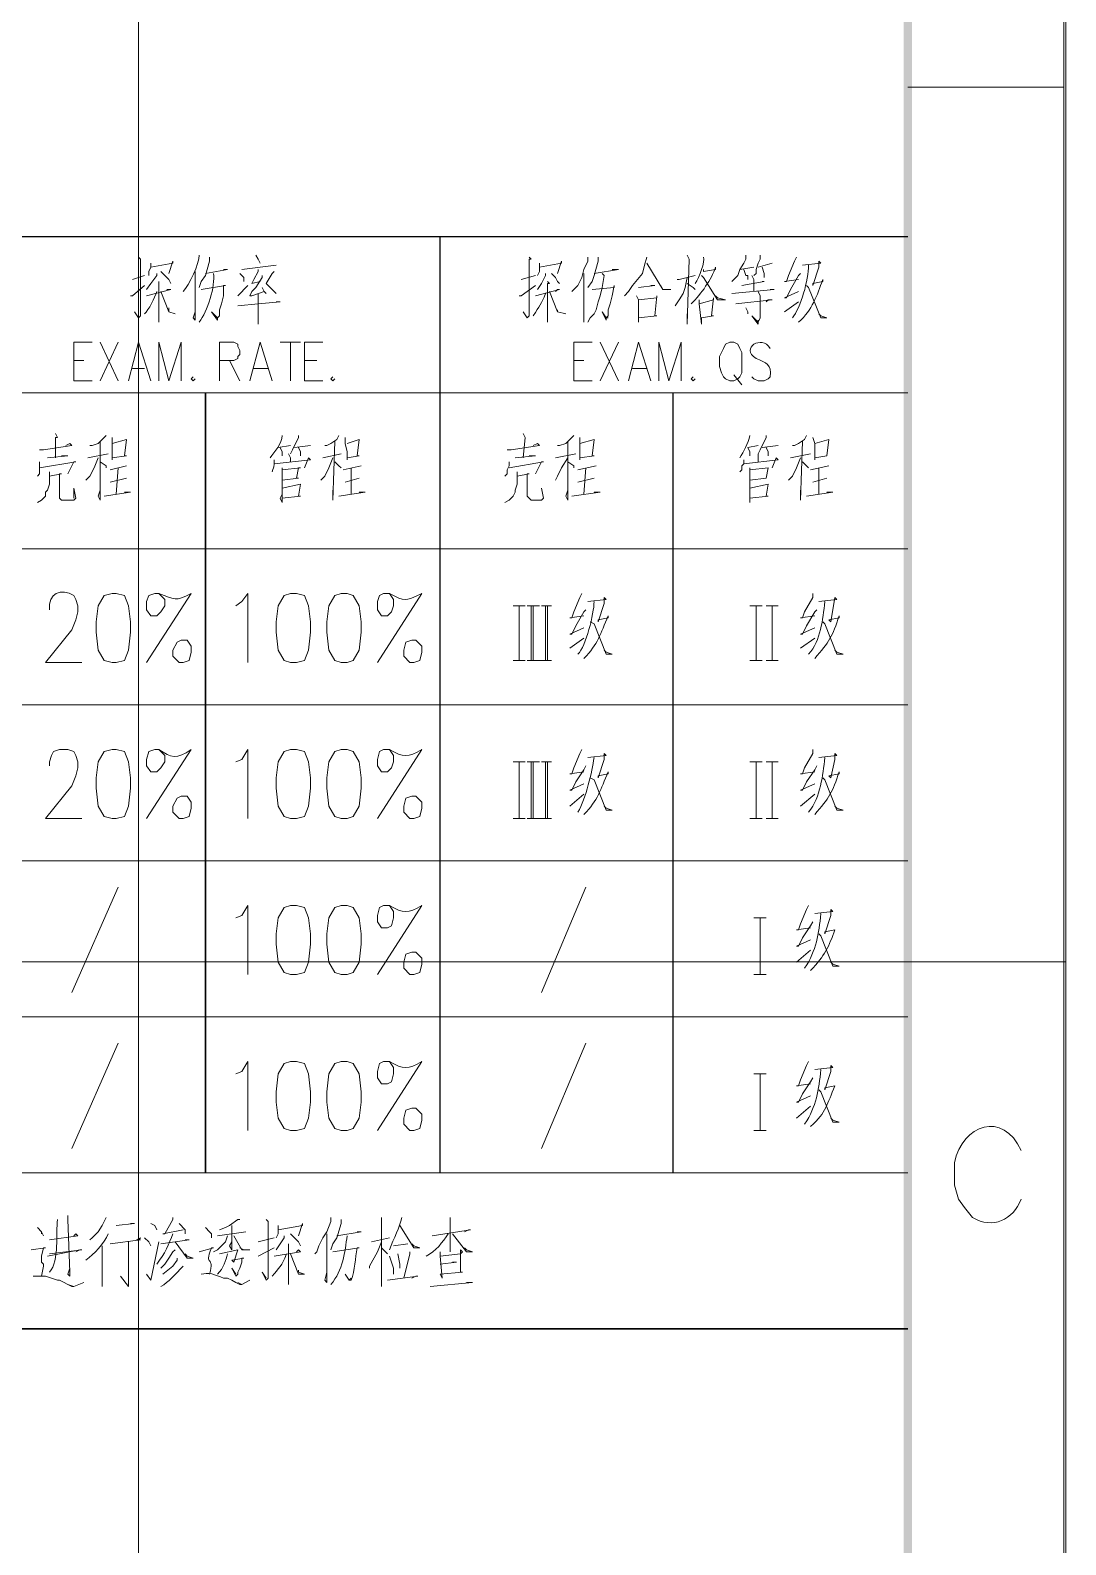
# Model space of a CAD drawing. Header units: millimetres. Extents: x 0 to 825, y 0 to 1167.
# Drawn here: x 732.5 to 824.5, y 648.4 to 783 of the extents above; entities that cross this region are included whole.
import ezdxf

# ---------------------------------------------------------------- set-up
doc = ezdxf.new("R2010")
doc.units = ezdxf.units.MM
doc.layers.add('1', color=7, linetype='Continuous')

msp = doc.modelspace()

# ---------------------------------------------------------------- hatches: boundary and pattern name
h = msp.add_hatch(color=0)
h.dxf.hatch_style = 2
h.paths.add_polyline_path([(810.861732, 13.821732), (810.141732, 1152.501732), (810.861732, 1153.221732)])
h = msp.add_hatch(color=0)
h.dxf.hatch_style = 2
h.paths.add_polyline_path([(810.141732, 14.541732), (810.861732, 13.821732), (810.141732, 1152.501732)])

# ---------------------------------------------------------------- linework, layer by layer
at = {"layer": '1', "color": 0, "lineweight": 9}
for points in [[(0.321732, 0.321732), (824.361732, 0.321732), (824.361732, 1166.721732), (0.321732, 1166.721732), (0.321732, 0.321732)], [(824.361732, 777.921732), (810.501732, 777.921732)], [(752.541732, 762.981732), (752.721732, 762.621732), (752.901732, 762.261732)], [(790.881732, 762.981732), (791.061732, 762.621732), (790.881732, 756.861732), (790.881732, 757.221732), (790.881732, 757.761732)], [(796.101732, 762.981732), (796.101732, 762.621732), (795.921732, 762.261732), (795.561732, 761.721732), (795.381732, 761.181732), (795.021732, 760.821732), (794.841732, 760.641732)], [(797.361732, 762.981732), (797.361732, 762.621732), (797.181732, 762.261732), (797.001732, 761.721732), (797.001732, 761.361732), (796.821732, 761.181732)], [(742.101732, 762.801732), (742.281732, 762.621732), (742.281732, 762.621732), (742.281732, 757.581732), (742.101732, 757.401732), (741.741732, 757.941732), (742.101732, 757.401732)], [(743.181732, 762.261732), (743.181732, 761.901732), (743.001732, 761.541732), (743.001732, 761.181732)], [(743.181732, 761.901732), (745.161732, 762.261732), (745.161732, 762.441732), (744.801732, 761.361732)], [(748.401732, 762.801732), (748.401732, 762.441732), (748.041732, 761.181732), (747.681732, 760.641732), (747.501732, 760.101732)], [(748.041732, 761.361732), (750.021732, 761.721732), (750.021732, 761.721732), (749.661732, 761.721732)], [(751.281732, 761.721732), (754.341732, 762.081732)], [(752.721732, 761.721732), (752.721732, 761.541732), (752.361732, 760.821732), (752.181732, 760.461732), (752.901732, 760.641732)], [(776.841732, 762.801732), (777.021732, 762.621732), (776.841732, 762.621732), (776.841732, 757.581732), (776.661732, 757.401732), (776.301732, 757.941732), (776.661732, 757.401732)], [(777.741732, 762.261732), (777.741732, 761.721732), (777.741732, 761.541732), (777.561732, 761.181732)], [(777.741732, 761.901732), (779.721732, 762.261732), (779.721732, 762.441732), (779.361732, 761.361732)], [(782.061732, 762.801732), (782.061732, 762.441732), (781.701732, 761.721732), (781.521732, 761.001732), (781.161732, 760.281732), (780.801732, 759.921732), (780.621732, 759.741732)], [(782.961732, 762.801732), (782.961732, 762.441732), (782.601732, 761.181732), (782.421732, 760.641732), (782.061732, 760.101732)], [(782.601732, 761.361732), (784.761732, 761.721732), (784.581732, 761.721732), (784.221732, 761.721732)], [(787.281732, 762.801732), (787.101732, 762.081732), (786.921732, 761.361732), (786.021732, 760.281732), (785.661732, 759.741732), (785.301732, 759.381732)], [(787.281732, 762.261732), (788.721732, 759.921732), (789.441732, 759.921732), (788.721732, 759.921732), (788.541732, 760.281732)], [(795.561732, 761.721732), (796.821732, 761.901732)], [(795.921732, 761.721732), (796.101732, 761.181732), (796.281732, 761.181732), (796.281732, 760.821732)], [(797.181732, 761.901732), (798.441732, 762.261732)], [(797.541732, 761.901732), (797.721732, 761.361732), (797.721732, 761.181732), (797.721732, 761.001732)], [(800.601732, 762.801732), (800.421732, 762.441732), (799.881732, 761.181732), (799.701732, 760.641732), (799.521732, 760.641732), (800.781732, 760.821732)], [(741.381732, 759.381732), (741.561732, 759.381732), (742.641732, 760.281732)], [(741.561732, 760.821732), (742.641732, 761.181732)], [(743.721732, 761.361732), (743.721732, 761.181732), (743.181732, 760.461732), (742.821732, 759.921732)], [(743.901732, 760.641732), (743.901732, 760.461732), (743.901732, 760.461732), (743.901732, 757.041732), (743.901732, 757.581732)], [(744.081732, 761.541732), (744.621732, 761.001732), (744.801732, 760.821732), (744.981732, 760.461732)], [(747.141732, 761.541732), (747.141732, 757.221732), (746.961732, 757.401732), (747.141732, 757.941732)], [(747.681732, 759.921732), (749.841732, 760.281732), (749.661732, 760.281732), (749.661732, 759.381732), (749.481732, 758.661732), (749.301732, 758.121732), (749.301732, 757.581732), (749.121732, 757.401732), (749.121732, 757.221732), (748.581732, 757.941732), (749.121732, 757.401732), (749.121732, 757.401732)], [(750.921732, 759.381732), (751.821732, 760.281732)], [(751.101732, 761.361732), (751.461732, 761.001732), (751.461732, 760.641732)], [(753.081732, 761.181732), (753.081732, 761.001732), (752.541732, 760.101732), (752.181732, 759.741732), (752.001732, 759.381732), (752.001732, 759.381732), (752.181732, 759.381732), (753.261732, 759.741732), (753.441732, 759.561732), (753.261732, 759.741732), (753.081732, 760.101732)], [(754.161732, 761.541732), (753.981732, 761.361732), (753.441732, 760.461732), (753.981732, 759.921732), (754.341732, 759.561732)], [(775.941732, 759.381732), (776.121732, 759.381732), (777.381732, 760.281732)], [(776.121732, 760.821732), (777.381732, 761.181732)], [(778.281732, 761.361732), (778.281732, 761.181732), (777.921732, 760.461732), (777.561732, 759.921732)], [(778.461732, 760.641732), (778.641732, 760.461732), (778.461732, 760.461732), (778.461732, 757.041732), (778.461732, 757.401732), (778.461732, 757.581732)], [(778.821732, 761.361732), (779.181732, 761.001732), (779.361732, 760.641732), (779.541732, 760.461732)], [(781.701732, 761.361732), (781.701732, 757.041732), (781.701732, 757.401732), (781.701732, 757.941732)], [(783.321732, 761.361732), (783.501732, 761.181732), (783.321732, 760.101732), (783.141732, 759.381732), (782.961732, 758.841732), (782.781732, 758.121732), (782.601732, 757.761732), (782.241732, 757.401732), (782.061732, 757.041732)], [(782.421732, 759.921732), (784.401732, 760.101732), (784.401732, 760.281732), (784.221732, 759.381732), (784.041732, 758.661732), (783.861732, 758.121732), (783.861732, 757.581732), (783.681732, 757.401732), (783.681732, 757.221732), (783.321732, 757.941732), (783.681732, 757.401732), (783.861732, 757.401732)], [(786.561732, 760.101732), (788.001732, 760.281732), (788.001732, 760.281732), (787.641732, 760.281732)], [(790.881732, 761.001732), (790.701732, 760.101732), (790.521732, 759.561732), (790.161732, 759.021732), (789.801732, 758.481732)], [(789.981732, 760.821732), (790.161732, 760.821732), (791.601732, 761.181732)], [(790.881732, 760.461732), (791.421732, 760.101732), (791.601732, 759.921732)], [(792.141732, 761.181732), (792.321732, 761.001732), (793.581732, 759.021732), (794.301732, 759.021732), (793.581732, 759.201732), (793.401732, 759.381732)], [(795.741732, 760.281732), (797.721732, 760.641732), (797.541732, 760.641732), (797.541732, 760.641732)], [(796.641732, 761.181732), (796.821732, 760.821732), (796.821732, 759.741732)], [(800.961732, 761.361732), (800.781732, 761.181732), (800.061732, 759.921732), (799.701732, 759.201732), (799.521732, 759.201732), (800.781732, 759.741732)], [(801.501732, 760.281732), (801.681732, 760.101732), (802.761732, 757.401732), (803.301732, 757.401732), (802.761732, 757.581732), (802.581732, 757.761732)], [(742.821732, 759.381732), (744.981732, 759.921732), (744.801732, 759.921732), (744.621732, 759.921732)], [(744.081732, 759.741732), (744.801732, 757.941732), (745.341732, 757.761732), (744.801732, 757.941732), (744.801732, 758.301732)], [(752.721732, 759.561732), (752.721732, 756.861732), (752.721732, 756.861732), (752.721732, 757.221732)], [(777.381732, 759.381732), (779.541732, 759.921732), (779.361732, 759.921732), (779.181732, 759.741732)], [(778.641732, 759.741732), (779.361732, 757.941732), (780.081732, 757.761732), (779.361732, 757.941732), (779.361732, 758.121732)], [(786.381732, 759.381732), (786.561732, 759.021732), (786.561732, 758.121732), (786.561732, 757.041732), (786.561732, 757.401732), (788.181732, 757.581732), (788.001732, 757.581732), (788.181732, 759.381732), (788.181732, 759.201732), (786.561732, 759.021732)], [(791.961732, 759.021732), (791.961732, 758.661732), (792.141732, 756.861732), (792.141732, 757.401732), (793.221732, 757.581732), (793.041732, 757.581732), (793.221732, 759.201732), (793.221732, 759.021732), (791.961732, 758.661732)], [(794.841732, 759.561732), (798.621732, 759.921732), (798.441732, 759.921732), (798.261732, 759.921732)], [(795.201732, 758.661732), (798.441732, 759.021732), (798.081732, 759.021732), (797.901732, 758.841732)], [(797.181732, 759.741732), (797.361732, 759.381732), (797.361732, 757.401732), (797.181732, 757.041732), (797.181732, 756.861732), (796.641732, 757.581732), (797.181732, 757.041732), (797.181732, 757.221732)], [(750.921732, 758.481732), (752.721732, 758.661732), (754.701732, 758.841732), (754.701732, 758.841732), (754.341732, 758.841732)], [(796.101732, 758.301732), (796.281732, 757.941732), (796.281732, 757.761732)], [(799.521732, 757.941732), (800.781732, 758.841732)], [(736.341732, 751.821732), (736.341732, 755.241732), (737.961732, 755.241732)], [(738.681732, 751.821732), (740.301732, 755.241732)], [(738.681732, 755.241732), (740.301732, 751.821732)], [(741.201732, 751.821732), (742.101732, 755.241732), (743.181732, 751.821732)], [(743.901732, 751.821732), (743.901732, 755.241732), (744.801732, 751.821732), (745.881732, 755.241732), (745.881732, 751.821732)], [(749.301732, 751.821732), (749.301732, 755.241732), (750.561732, 755.241732), (750.921732, 755.061732), (750.921732, 754.881732), (751.101732, 754.521732), (751.101732, 754.161732), (750.921732, 753.981732), (750.921732, 753.801732), (750.561732, 753.621732), (749.301732, 753.621732)], [(752.001732, 751.821732), (752.901732, 755.241732), (753.981732, 751.821732)], [(754.701732, 755.241732), (756.501732, 755.241732)], [(755.601732, 755.241732), (755.601732, 751.821732)], [(756.861732, 751.821732), (756.861732, 755.241732), (758.481732, 755.241732)], [(780.801732, 751.821732), (780.801732, 755.241732), (782.421732, 755.241732)], [(783.141732, 751.821732), (784.761732, 755.241732)], [(783.141732, 755.241732), (784.761732, 751.821732)], [(785.661732, 751.821732), (786.561732, 755.241732), (787.641732, 751.821732)], [(788.361732, 751.821732), (788.361732, 755.241732), (789.261732, 751.821732), (790.341732, 755.241732), (790.341732, 751.821732)], [(794.661732, 755.241732), (794.301732, 755.061732), (794.121732, 754.701732), (793.941732, 754.341732), (793.761732, 753.981732), (793.761732, 753.081732), (793.941732, 752.541732), (794.121732, 752.181732), (794.301732, 752.001732), (794.661732, 751.821732), (795.021732, 751.821732), (795.381732, 752.001732), (795.561732, 752.181732), (795.741732, 752.541732), (795.741732, 753.081732), (795.741732, 753.981732), (795.741732, 754.341732), (795.561732, 754.701732), (795.381732, 755.061732), (795.021732, 755.241732), (794.661732, 755.241732)], [(736.341732, 753.621732), (737.241732, 753.621732)], [(750.201732, 753.621732), (751.101732, 751.821732)], [(756.861732, 753.621732), (757.941732, 753.621732)], [(780.801732, 753.621732), (781.701732, 753.621732)], [(741.561732, 752.901732), (742.641732, 752.901732)], [(746.961732, 752.181732), (746.781732, 752.001732), (746.961732, 751.821732), (747.141732, 752.001732)], [(752.361732, 752.901732), (753.621732, 752.901732)], [(759.381732, 752.181732), (759.201732, 752.001732), (759.381732, 751.821732), (759.561732, 752.001732)], [(786.021732, 752.901732), (787.281732, 752.901732)], [(791.421732, 752.181732), (791.241732, 752.001732), (791.421732, 751.821732), (791.601732, 752.001732)], [(795.021732, 752.361732), (795.741732, 751.461732)], [(736.341732, 751.821732), (737.961732, 751.821732)], [(756.861732, 751.821732), (758.481732, 751.821732)], [(780.801732, 751.821732), (782.421732, 751.821732)], [(810.501732, 750.741732), (560.841732, 750.741732)], [(810.501732, 750.741732), (560.841732, 750.741732)], [(734.721732, 747.141732), (734.901732, 746.781732), (734.721732, 746.781732), (734.721732, 744.981732)], [(739.221732, 746.961732), (738.861732, 746.601732), (738.501732, 746.241732), (737.961732, 746.061732), (737.781732, 746.061732)], [(739.761732, 746.781732), (739.761732, 746.241732), (739.761732, 745.521732), (739.761732, 744.801732)], [(756.321732, 746.961732), (756.321732, 746.781732), (755.781732, 745.701732), (755.601732, 745.341732)], [(759.921732, 746.961732), (759.741732, 746.601732), (759.201732, 746.241732), (758.841732, 746.061732), (758.661732, 746.061732)], [(760.461732, 746.781732), (760.461732, 746.241732), (760.641732, 745.521732), (760.641732, 744.801732)], [(776.301732, 747.141732), (776.481732, 746.781732), (776.481732, 746.781732), (776.301732, 744.981732)], [(780.801732, 746.961732), (780.441732, 746.601732), (780.081732, 746.241732), (779.541732, 746.061732), (779.361732, 746.061732)], [(781.341732, 746.781732), (781.341732, 746.241732), (781.341732, 745.521732), (781.341732, 744.801732)], [(797.901732, 746.961732), (797.901732, 746.781732), (797.361732, 745.701732), (797.181732, 745.341732)], [(801.501732, 746.961732), (801.321732, 746.601732), (800.781732, 746.241732), (800.421732, 746.061732), (800.241732, 746.061732)], [(802.041732, 746.781732), (802.221732, 746.241732), (802.221732, 744.801732)], [(733.281732, 745.701732), (733.641732, 745.701732), (736.161732, 746.061732), (735.981732, 746.241732), (735.621732, 746.061732)], [(738.681732, 746.421732), (738.681732, 741.201732), (738.501732, 741.561732), (738.681732, 742.101732)], [(739.761732, 744.981732), (741.021732, 745.161732), (740.841732, 745.161732), (741.021732, 746.601732), (741.021732, 746.601732), (739.761732, 746.241732)], [(754.521732, 745.881732), (755.601732, 746.061732)], [(754.701732, 745.881732), (754.881732, 745.521732), (754.881732, 745.161732)], [(755.961732, 745.881732), (757.401732, 746.061732)], [(756.321732, 745.881732), (756.501732, 745.521732), (756.501732, 745.161732)], [(759.561732, 746.421732), (759.381732, 741.201732), (759.381732, 741.561732), (759.381732, 742.101732)], [(760.641732, 744.981732), (761.721732, 745.161732), (761.541732, 745.161732), (761.721732, 746.601732), (761.721732, 746.601732), (760.641732, 746.241732)], [(774.861732, 745.701732), (775.221732, 745.701732), (777.741732, 746.061732), (777.561732, 746.241732), (777.201732, 746.061732)], [(780.261732, 746.421732), (780.261732, 741.201732), (780.081732, 741.561732), (780.261732, 742.101732)], [(781.341732, 744.981732), (782.601732, 745.161732), (782.421732, 745.161732), (782.601732, 746.601732), (782.601732, 746.601732), (781.341732, 746.241732)], [(796.281732, 745.881732), (797.181732, 746.061732)], [(796.281732, 745.881732), (796.461732, 745.521732), (796.461732, 745.161732)], [(797.541732, 745.881732), (798.981732, 746.061732)], [(797.901732, 745.881732), (798.081732, 745.521732), (798.081732, 745.161732)], [(801.141732, 746.421732), (800.961732, 741.201732), (800.961732, 741.561732), (800.961732, 742.101732)], [(802.221732, 744.981732), (803.301732, 745.161732), (803.301732, 745.161732), (803.481732, 746.601732), (803.481732, 746.601732), (802.221732, 746.241732)], [(733.281732, 744.621732), (733.281732, 743.901732), (733.281732, 743.541732), (733.101732, 743.361732)], [(733.281732, 744.081732), (736.521732, 744.621732), (736.341732, 744.621732), (735.801732, 743.541732)], [(734.001732, 744.981732), (735.801732, 745.161732), (735.621732, 745.161732), (735.261732, 745.161732)], [(738.501732, 744.981732), (738.141732, 744.081732), (737.781732, 743.361732), (737.421732, 743.001732)], [(739.401732, 745.341732), (737.601732, 744.981732)], [(738.681732, 744.621732), (739.221732, 744.261732), (739.221732, 744.081732)], [(739.581732, 743.901732), (741.021732, 744.261732)], [(740.301732, 744.081732), (740.121732, 741.741732)], [(754.161732, 744.441732), (757.401732, 744.801732), (757.221732, 744.981732), (756.861732, 744.081732)], [(754.881732, 744.081732), (754.881732, 743.901732), (754.881732, 742.641732), (754.881732, 741.021732), (754.701732, 741.381732), (754.881732, 741.741732)], [(754.881732, 743.901732), (756.501732, 744.081732), (756.321732, 744.081732), (756.141732, 743.181732), (756.321732, 743.181732), (754.881732, 743.001732)], [(755.421732, 745.341732), (755.601732, 744.981732), (755.601732, 744.621732)], [(759.381732, 744.981732), (759.021732, 744.081732), (758.661732, 743.361732), (758.301732, 743.001732)], [(760.101732, 745.341732), (758.481732, 744.981732)], [(759.561732, 744.621732), (759.921732, 744.261732), (760.101732, 744.081732)], [(760.281732, 743.901732), (761.901732, 744.261732)], [(761.001732, 744.081732), (761.001732, 741.741732)], [(775.041732, 744.621732), (775.041732, 744.261732), (774.861732, 743.901732), (774.861732, 743.541732), (774.681732, 743.361732)], [(775.041732, 744.081732), (778.101732, 744.621732), (777.921732, 744.621732), (777.381732, 743.541732)], [(775.581732, 744.981732), (777.381732, 745.161732), (777.201732, 745.161732), (776.841732, 745.161732)], [(780.981732, 745.341732), (779.181732, 744.981732)], [(780.261732, 744.981732), (779.721732, 744.081732), (779.361732, 743.361732), (779.181732, 743.001732)], [(780.261732, 744.621732), (780.801732, 744.261732), (780.801732, 744.081732)], [(781.161732, 743.901732), (782.781732, 744.261732)], [(781.881732, 744.081732), (781.701732, 741.741732)], [(795.921732, 744.801732), (795.921732, 744.441732), (795.741732, 744.261732), (795.741732, 744.081732), (795.741732, 743.901732), (795.561732, 743.721732)], [(795.921732, 744.441732), (798.981732, 744.801732), (798.801732, 744.981732), (798.441732, 744.081732)], [(796.461732, 744.081732), (796.461732, 741.021732), (796.461732, 741.381732), (796.461732, 741.741732)], [(796.461732, 743.901732), (798.081732, 744.081732), (798.081732, 744.081732), (797.901732, 743.181732), (797.901732, 743.181732), (796.461732, 743.001732)], [(797.181732, 745.341732), (797.181732, 744.981732), (797.181732, 744.621732)], [(800.961732, 744.981732), (800.601732, 744.081732), (800.241732, 743.361732), (799.881732, 743.001732)], [(801.861732, 745.341732), (800.061732, 744.981732)], [(801.141732, 744.621732), (801.501732, 744.261732), (801.681732, 744.081732)], [(801.861732, 743.901732), (803.481732, 744.261732)], [(802.581732, 744.081732), (802.581732, 741.741732)], [(734.181732, 743.721732), (734.181732, 743.361732), (734.181732, 742.641732), (734.001732, 742.101732), (733.821732, 741.921732), (733.821732, 741.561732), (733.641732, 741.381732), (733.461732, 741.201732), (733.101732, 741.021732)], [(734.181732, 743.361732), (735.261732, 743.541732), (735.081732, 743.541732), (735.081732, 743.361732), (735.081732, 741.561732), (735.081732, 741.561732), (735.081732, 741.381732), (735.261732, 741.201732), (735.621732, 741.201732), (736.161732, 741.201732), (736.341732, 741.201732), (736.521732, 741.381732), (736.521732, 741.381732), (736.341732, 742.281732), (736.341732, 741.381732)], [(741.021732, 743.181732), (739.581732, 742.821732)], [(761.721732, 743.181732), (760.461732, 742.821732)], [(775.761732, 743.721732), (775.761732, 743.361732), (775.761732, 742.641732), (775.581732, 742.101732), (775.581732, 741.921732), (775.401732, 741.561732), (775.221732, 741.381732), (775.041732, 741.201732), (774.681732, 741.021732)], [(775.761732, 743.361732), (776.841732, 743.541732), (776.661732, 743.541732), (776.661732, 743.361732), (776.661732, 742.461732), (776.661732, 741.921732), (776.661732, 741.561732), (776.661732, 741.561732), (776.841732, 741.381732), (777.021732, 741.201732), (777.201732, 741.201732), (777.741732, 741.201732), (777.921732, 741.201732), (778.101732, 741.381732), (778.101732, 741.381732), (777.921732, 742.281732), (778.101732, 741.381732)], [(782.601732, 743.181732), (781.161732, 742.821732)], [(803.301732, 743.181732), (802.041732, 742.821732)], [(739.041732, 741.561732), (741.381732, 741.921732), (741.381732, 741.921732), (740.841732, 741.921732)], [(754.881732, 742.281732), (756.501732, 742.641732), (756.501732, 742.641732), (756.321732, 741.561732), (756.501732, 741.561732), (754.881732, 741.381732)], [(759.921732, 741.561732), (762.261732, 741.921732), (762.081732, 741.921732), (761.721732, 741.921732)], [(780.621732, 741.561732), (783.141732, 741.921732), (782.961732, 741.921732), (782.601732, 741.921732)], [(796.461732, 742.281732), (798.081732, 742.641732), (798.081732, 742.641732), (797.901732, 741.561732), (798.081732, 741.561732), (796.461732, 741.381732)], [(801.501732, 741.561732), (803.841732, 741.921732), (803.661732, 741.921732), (803.301732, 741.921732)], [(810.501732, 736.881732), (560.841732, 736.881732)], [(739.761732, 732.921732), (739.041732, 732.741732), (738.501732, 731.841732), (738.321732, 730.401732), (738.321732, 729.501732), (738.501732, 727.881732), (739.041732, 726.981732), (739.761732, 726.801732), (740.121732, 726.801732), (740.841732, 726.981732), (741.201732, 727.881732), (741.381732, 729.501732), (741.381732, 730.401732), (741.201732, 731.841732), (740.841732, 732.741732), (740.121732, 732.921732), (739.761732, 732.921732)], [(742.821732, 726.801732), (746.781732, 732.921732)], [(750.741732, 731.841732), (751.281732, 732.201732), (751.821732, 732.921732), (751.821732, 726.801732)], [(755.601732, 732.921732), (755.061732, 732.741732), (754.521732, 731.841732), (754.341732, 730.401732), (754.341732, 729.501732), (754.521732, 727.881732), (755.061732, 726.981732), (755.601732, 726.801732), (756.141732, 726.801732), (756.861732, 726.981732), (757.221732, 727.881732), (757.401732, 729.501732), (757.401732, 730.401732), (757.221732, 731.841732), (756.861732, 732.741732), (756.141732, 732.921732), (755.601732, 732.921732)], [(760.101732, 732.921732), (759.561732, 732.741732), (759.021732, 731.841732), (758.841732, 730.401732), (758.841732, 729.501732), (759.021732, 727.881732), (759.561732, 726.981732), (760.101732, 726.801732), (760.641732, 726.801732), (761.181732, 726.981732), (761.721732, 727.881732), (761.901732, 729.501732), (761.901732, 730.401732), (761.721732, 731.841732), (761.181732, 732.741732), (760.641732, 732.921732), (760.101732, 732.921732)], [(763.341732, 726.801732), (767.301732, 732.921732)], [(781.521732, 732.921732), (781.341732, 732.561732), (780.801732, 731.301732), (780.621732, 730.761732), (780.441732, 730.761732), (781.701732, 730.941732)], [(802.041732, 732.921732), (802.041732, 732.561732), (801.321732, 731.301732), (801.141732, 730.761732), (800.961732, 730.761732), (802.221732, 730.941732)], [(775.401732, 731.841732), (776.481732, 731.841732)], [(775.941732, 726.981732), (775.941732, 731.841732)], [(775.941732, 731.841732), (775.941732, 726.981732)], [(776.661732, 731.841732), (777.741732, 731.841732)], [(777.021732, 726.981732), (777.021732, 731.841732)], [(777.201732, 731.841732), (777.201732, 726.981732)], [(777.921732, 731.841732), (778.821732, 731.841732)], [(778.281732, 726.981732), (778.281732, 731.841732)], [(778.461732, 731.841732), (778.461732, 726.981732)], [(781.881732, 731.481732), (781.701732, 731.301732), (780.981732, 730.041732), (780.621732, 729.321732), (780.441732, 729.321732), (781.701732, 729.861732)], [(796.461732, 731.841732), (797.541732, 731.841732)], [(797.001732, 731.841732), (797.001732, 726.981732)], [(797.001732, 726.981732), (797.001732, 731.841732)], [(797.901732, 731.841732), (798.981732, 731.841732)], [(798.441732, 731.841732), (798.441732, 726.981732)], [(798.441732, 726.981732), (798.441732, 731.841732)], [(802.401732, 731.481732), (802.221732, 731.301732), (801.501732, 730.041732), (801.141732, 729.321732), (800.961732, 729.321732), (802.221732, 729.861732)], [(782.241732, 730.401732), (782.601732, 730.221732), (783.681732, 727.521732), (784.221732, 727.521732), (783.681732, 727.701732), (783.501732, 727.881732)], [(802.941732, 730.401732), (803.121732, 730.221732), (804.201732, 727.521732), (804.741732, 727.521732), (804.201732, 727.701732), (804.021732, 727.881732)], [(745.881732, 728.781732), (745.521732, 728.601732), (745.161732, 727.881732), (745.161732, 727.341732), (745.701732, 726.801732), (746.061732, 726.801732), (746.601732, 726.981732), (746.781732, 727.701732), (746.781732, 728.241732), (746.421732, 728.781732), (745.881732, 728.781732)], [(766.401732, 728.781732), (765.861732, 728.601732), (765.681732, 727.881732), (765.681732, 727.341732), (766.221732, 726.801732), (766.581732, 726.801732), (767.121732, 726.981732), (767.301732, 727.701732), (767.301732, 728.241732), (766.761732, 728.781732), (766.401732, 728.781732)], [(780.441732, 728.061732), (781.701732, 728.961732)], [(800.961732, 728.061732), (802.221732, 728.961732)], [(775.401732, 726.981732), (776.481732, 726.981732)], [(776.661732, 726.981732), (777.741732, 726.981732)], [(777.741732, 726.981732), (778.821732, 726.981732)], [(796.461732, 726.981732), (797.541732, 726.981732)], [(797.901732, 726.981732), (798.981732, 726.981732)], [(810.501732, 723.021732), (560.841732, 723.021732)], [(810.501732, 723.021732), (560.841732, 723.021732)], [(734.181732, 717.621732), (734.181732, 717.981732), (734.361732, 718.521732), (734.541732, 718.881732), (735.081732, 719.061732), (735.801732, 719.061732), (736.341732, 718.881732), (736.521732, 718.521732), (736.701732, 717.981732), (736.701732, 717.441732), (736.521732, 716.721732), (736.161732, 715.821732), (733.821732, 712.941732), (737.061732, 712.941732)], [(739.761732, 719.061732), (739.041732, 718.881732), (738.501732, 717.981732), (738.321732, 716.541732), (738.321732, 715.641732), (738.501732, 714.021732), (739.041732, 713.121732), (739.761732, 712.941732), (740.121732, 712.941732), (740.841732, 713.121732), (741.201732, 714.021732), (741.381732, 715.641732), (741.381732, 716.541732), (741.201732, 717.981732), (740.841732, 718.881732), (740.121732, 719.061732), (739.761732, 719.061732)], [(742.821732, 712.941732), (746.781732, 719.061732)], [(750.741732, 717.981732), (751.281732, 718.161732), (751.821732, 719.061732), (751.821732, 712.941732)], [(755.601732, 719.061732), (755.061732, 718.881732), (754.521732, 717.981732), (754.341732, 716.541732), (754.341732, 715.641732), (754.521732, 714.021732), (755.061732, 713.121732), (755.601732, 712.941732), (756.141732, 712.941732), (756.861732, 713.121732), (757.221732, 714.021732), (757.401732, 715.641732), (757.401732, 716.541732), (757.221732, 717.981732), (756.861732, 718.881732), (756.141732, 719.061732), (755.601732, 719.061732)], [(760.101732, 719.061732), (759.561732, 718.881732), (759.021732, 717.981732), (758.841732, 716.541732), (758.841732, 715.641732), (759.021732, 714.021732), (759.561732, 713.121732), (760.101732, 712.941732), (760.641732, 712.941732), (761.181732, 713.121732), (761.721732, 714.021732), (761.901732, 715.641732), (761.901732, 716.541732), (761.721732, 717.981732), (761.181732, 718.881732), (760.641732, 719.061732), (760.101732, 719.061732)], [(763.341732, 712.941732), (767.301732, 719.061732)], [(781.521732, 719.061732), (781.341732, 718.701732), (780.801732, 717.441732), (780.621732, 716.901732), (780.441732, 716.901732), (781.701732, 717.081732)], [(802.041732, 719.061732), (802.041732, 718.701732), (801.321732, 717.441732), (801.141732, 716.901732), (800.961732, 716.901732), (802.221732, 717.081732)], [(775.401732, 717.981732), (776.481732, 717.981732)], [(775.941732, 712.941732), (775.941732, 717.981732)], [(775.941732, 717.981732), (775.941732, 712.941732)], [(776.661732, 717.981732), (777.741732, 717.981732)], [(777.021732, 712.941732), (777.021732, 717.981732)], [(777.201732, 717.981732), (777.201732, 712.941732)], [(777.921732, 717.981732), (778.821732, 717.981732)], [(778.281732, 712.941732), (778.281732, 717.981732)], [(778.461732, 717.981732), (778.461732, 712.941732)], [(781.881732, 717.621732), (781.701732, 717.261732), (780.981732, 716.181732), (780.621732, 715.461732), (780.441732, 715.461732), (781.701732, 716.001732)], [(796.461732, 717.981732), (797.541732, 717.981732)], [(797.001732, 717.981732), (797.001732, 712.941732)], [(797.001732, 712.941732), (797.001732, 717.981732)], [(797.901732, 717.981732), (798.981732, 717.981732)], [(798.441732, 717.981732), (798.441732, 712.941732)], [(798.441732, 712.941732), (798.441732, 717.981732)], [(802.401732, 717.621732), (802.221732, 717.261732), (801.501732, 716.181732), (801.141732, 715.461732), (800.961732, 715.461732), (802.221732, 716.001732)], [(782.241732, 716.541732), (782.601732, 716.361732), (783.681732, 713.661732), (784.221732, 713.661732), (783.681732, 713.841732), (783.501732, 714.021732)], [(802.941732, 716.541732), (803.121732, 716.361732), (804.201732, 713.661732), (804.741732, 713.661732), (804.201732, 713.841732), (804.021732, 714.021732)], [(745.881732, 714.921732), (745.521732, 714.741732), (745.161732, 714.021732), (745.161732, 713.481732), (745.701732, 712.941732), (746.061732, 712.941732), (746.601732, 713.121732), (746.781732, 713.841732), (746.781732, 714.381732), (746.421732, 714.921732), (745.881732, 714.921732)], [(766.401732, 714.921732), (765.861732, 714.741732), (765.681732, 714.021732), (765.681732, 713.481732), (766.221732, 712.941732), (766.581732, 712.941732), (767.121732, 713.121732), (767.301732, 713.841732), (767.301732, 714.381732), (766.761732, 714.921732), (766.401732, 714.921732)], [(780.441732, 714.021732), (781.701732, 715.101732)], [(800.961732, 714.021732), (802.221732, 715.101732)], [(775.401732, 712.941732), (776.481732, 712.941732)], [(776.661732, 712.941732), (777.741732, 712.941732)], [(777.741732, 712.941732), (778.821732, 712.941732)], [(796.461732, 712.941732), (797.541732, 712.941732)], [(797.901732, 712.941732), (798.981732, 712.941732)], [(810.501732, 709.161732), (560.841732, 709.161732)], [(810.501732, 709.161732), (560.841732, 709.161732)], [(740.301732, 706.821732), (736.161732, 697.461732)], [(781.881732, 706.821732), (777.921732, 697.461732)], [(750.741732, 704.121732), (751.281732, 704.301732), (751.821732, 705.201732), (751.821732, 699.081732)], [(755.601732, 705.201732), (755.061732, 705.021732), (754.521732, 704.121732), (754.341732, 702.681732), (754.341732, 701.781732), (754.521732, 700.161732), (755.061732, 699.261732), (755.601732, 699.081732), (756.141732, 699.081732), (756.861732, 699.261732), (757.221732, 700.161732), (757.401732, 701.781732), (757.401732, 702.681732), (757.221732, 704.121732), (756.861732, 705.021732), (756.141732, 705.201732), (755.601732, 705.201732)], [(760.101732, 705.201732), (759.561732, 705.021732), (759.021732, 704.121732), (758.841732, 702.681732), (758.841732, 701.781732), (759.021732, 700.161732), (759.561732, 699.261732), (760.101732, 699.081732), (760.641732, 699.081732), (761.181732, 699.261732), (761.721732, 700.161732), (761.901732, 701.781732), (761.901732, 702.681732), (761.721732, 704.121732), (761.181732, 705.021732), (760.641732, 705.201732), (760.101732, 705.201732)], [(763.341732, 699.081732), (767.301732, 705.201732)], [(801.681732, 705.201732), (801.501732, 704.841732), (800.961732, 703.581732), (800.781732, 703.041732), (800.601732, 703.041732), (801.861732, 703.221732)], [(796.821732, 704.121732), (797.901732, 704.121732)], [(797.361732, 704.121732), (797.361732, 699.081732)], [(797.361732, 699.081732), (797.361732, 704.121732)], [(802.041732, 703.761732), (801.861732, 703.401732), (801.141732, 702.321732), (800.781732, 701.601732), (800.601732, 701.601732), (801.861732, 702.141732)], [(802.581732, 702.681732), (802.761732, 702.501732), (803.841732, 699.801732), (804.381732, 699.801732), (803.841732, 699.981732), (803.661732, 700.161732)], [(766.401732, 701.061732), (765.861732, 700.881732), (765.681732, 700.161732), (765.681732, 699.621732), (766.221732, 699.081732), (766.581732, 699.081732), (767.121732, 699.261732), (767.301732, 699.981732), (767.301732, 700.521732), (766.761732, 701.061732), (766.401732, 701.061732)], [(800.601732, 700.161732), (801.861732, 701.241732)], [(796.821732, 699.081732), (797.901732, 699.081732)], [(810.501732, 695.301732), (560.841732, 695.301732)], [(810.501732, 695.301732), (560.841732, 695.301732)], [(740.301732, 692.961732), (736.161732, 683.601732)], [(781.881732, 692.961732), (777.921732, 683.601732)], [(750.741732, 690.261732), (751.281732, 690.441732), (751.821732, 691.341732), (751.821732, 685.221732)], [(755.601732, 691.341732), (755.061732, 691.161732), (754.521732, 690.261732), (754.341732, 688.641732), (754.341732, 687.741732), (754.521732, 686.301732), (755.061732, 685.401732), (755.601732, 685.221732), (756.141732, 685.221732), (756.861732, 685.401732), (757.221732, 686.301732), (757.401732, 687.741732), (757.401732, 688.641732), (757.221732, 690.261732), (756.861732, 691.161732), (756.141732, 691.341732), (755.601732, 691.341732)], [(760.101732, 691.341732), (759.561732, 691.161732), (759.021732, 690.261732), (758.841732, 688.641732), (758.841732, 687.741732), (759.021732, 686.301732), (759.561732, 685.401732), (760.101732, 685.221732), (760.641732, 685.221732), (761.181732, 685.401732), (761.721732, 686.301732), (761.901732, 687.741732), (761.901732, 688.641732), (761.721732, 690.261732), (761.181732, 691.161732), (760.641732, 691.341732), (760.101732, 691.341732)], [(763.341732, 685.221732), (767.301732, 691.341732)], [(796.821732, 690.261732), (797.901732, 690.261732)], [(797.361732, 690.261732), (797.361732, 685.221732)], [(797.361732, 685.221732), (797.361732, 690.261732)], [(801.681732, 691.341732), (801.501732, 690.981732), (800.961732, 689.721732), (800.781732, 689.181732), (800.601732, 689.181732), (801.861732, 689.361732)], [(802.041732, 689.901732), (801.861732, 689.541732), (801.141732, 688.461732), (800.781732, 687.741732), (800.601732, 687.741732), (801.861732, 688.281732)], [(802.581732, 688.821732), (802.761732, 688.641732), (803.841732, 685.941732), (804.381732, 685.941732), (803.841732, 686.121732), (803.661732, 686.301732)], [(766.401732, 687.201732), (765.861732, 687.021732), (765.681732, 686.301732), (765.681732, 685.761732), (766.221732, 685.221732), (766.581732, 685.221732), (767.121732, 685.401732), (767.301732, 686.121732), (767.301732, 686.661732), (766.761732, 687.201732), (766.401732, 687.201732)], [(800.601732, 686.301732), (801.861732, 687.381732)], [(796.821732, 685.221732), (797.901732, 685.221732)], [(810.501732, 681.441732), (560.841732, 681.441732)], [(810.501732, 681.441732), (560.841732, 681.441732)], [(735.801732, 677.661732), (735.801732, 677.301732), (735.981732, 672.621732), (735.981732, 672.261732), (735.801732, 672.441732), (735.981732, 672.981732)], [(739.221732, 677.481732), (738.861732, 676.761732), (738.501732, 676.221732), (737.961732, 675.681732), (737.781732, 675.501732)], [(740.121732, 676.761732), (741.741732, 676.941732), (741.561732, 676.941732), (741.381732, 676.941732)], [(743.181732, 676.941732), (743.541732, 676.761732), (743.721732, 676.401732)], [(745.161732, 677.481732), (745.161732, 677.301732), (744.441732, 676.041732), (744.261732, 676.041732), (746.061732, 676.401732)], [(745.701732, 676.941732), (746.241732, 676.401732), (746.241732, 676.041732)], [(751.101732, 677.301732), (750.921732, 677.301732), (750.201732, 676.761732), (749.841732, 676.581732), (749.301732, 676.401732)], [(753.441732, 677.301732), (753.621732, 677.121732), (753.621732, 677.121732), (753.621732, 672.441732), (753.621732, 672.081732), (753.441732, 671.901732), (753.081732, 672.621732), (753.441732, 672.081732)], [(754.521732, 676.401732), (756.681732, 676.761732), (756.681732, 676.941732), (756.321732, 675.861732)], [(759.201732, 677.481732), (759.201732, 677.121732), (758.841732, 676.221732), (758.481732, 675.681732), (758.121732, 674.961732), (757.941732, 674.421732), (757.761732, 674.241732)], [(760.101732, 677.301732), (760.101732, 676.941732), (759.741732, 675.681732), (759.381732, 675.141732), (759.201732, 674.601732)], [(763.701732, 677.481732), (763.701732, 677.121732), (763.701732, 676.941732), (763.701732, 671.721732), (763.701732, 671.361732), (763.701732, 671.721732), (763.701732, 672.261732)], [(769.821732, 677.481732), (769.821732, 677.301732), (769.821732, 674.421732), (769.821732, 674.781732), (769.821732, 675.321732)], [(733.101732, 676.581732), (733.461732, 676.221732), (733.461732, 676.041732)], [(733.461732, 676.221732), (733.641732, 675.861732)], [(734.181732, 675.501732), (736.701732, 675.861732), (736.521732, 676.041732), (736.341732, 675.861732)], [(734.181732, 675.501732), (736.701732, 675.861732), (736.521732, 676.041732), (736.521732, 676.041732), (736.341732, 675.861732)], [(739.581732, 675.141732), (742.281732, 675.501732), (742.101732, 675.501732), (742.281732, 675.681732), (741.921732, 675.501732)], [(742.641732, 675.681732), (743.001732, 675.321732), (743.181732, 674.961732)], [(744.081732, 675.141732), (746.601732, 675.501732), (746.601732, 675.501732), (746.241732, 675.501732)], [(748.041732, 676.581732), (748.401732, 676.221732), (748.581732, 676.041732), (748.581732, 675.681732)], [(750.021732, 675.861732), (749.841732, 675.321732), (749.481732, 674.961732), (749.121732, 674.601732), (748.761732, 674.421732)], [(749.121732, 675.861732), (751.641732, 676.221732)], [(750.381732, 676.761732), (750.381732, 674.601732), (750.201732, 674.961732), (750.381732, 675.321732)], [(750.561732, 675.861732), (751.281732, 674.601732), (752.001732, 674.601732), (751.461732, 674.601732), (751.101732, 674.781732)], [(752.721732, 675.321732), (754.161732, 675.681732)], [(754.521732, 676.761732), (754.521732, 676.401732), (754.521732, 676.041732), (754.341732, 675.681732)], [(755.061732, 675.861732), (755.061732, 675.681732), (754.701732, 675.141732), (754.341732, 674.601732)], [(755.601732, 676.041732), (755.961732, 675.681732), (756.321732, 675.321732), (756.501732, 674.961732)], [(758.841732, 676.041732), (758.841732, 671.721732), (758.661732, 671.901732), (758.841732, 672.621732)], [(759.741732, 675.861732), (761.901732, 676.221732), (761.901732, 676.221732), (761.541732, 676.221732)], [(762.801732, 675.321732), (764.421732, 675.681732)], [(765.321732, 676.761732), (766.581732, 674.781732), (767.121732, 674.781732), (766.581732, 674.961732), (766.401732, 675.141732)], [(768.201732, 675.861732), (771.621732, 676.401732), (771.441732, 676.401732), (771.081732, 676.221732)], [(770.001732, 676.041732), (771.261732, 674.421732), (771.801732, 674.421732), (771.261732, 674.601732), (771.081732, 674.781732)], [(732.561732, 674.601732), (733.821732, 674.781732), (733.641732, 674.781732), (733.461732, 674.061732), (733.461732, 673.881732), (733.461732, 673.701732), (733.461732, 673.521732), (733.641732, 673.341732), (733.641732, 673.161732), (733.461732, 672.261732)], [(734.001732, 674.061732), (736.881732, 674.601732), (736.881732, 674.601732), (736.521732, 674.421732)], [(734.181732, 674.241732), (737.061732, 674.601732), (736.881732, 674.601732)], [(738.861732, 674.961732), (738.861732, 671.361732), (738.861732, 671.721732), (738.861732, 672.441732)], [(741.201732, 675.321732), (741.201732, 671.361732), (740.481732, 672.261732)], [(742.821732, 672.441732), (743.181732, 671.901732), (743.901732, 675.321732)], [(745.341732, 674.601732), (745.161732, 674.421732), (744.801732, 673.881732), (744.441732, 673.341732), (744.081732, 672.981732)], [(745.341732, 675.321732), (746.421732, 673.881732), (746.961732, 673.881732), (746.421732, 674.061732), (746.241732, 674.241732)], [(749.301732, 674.241732), (750.921732, 674.601732), (750.921732, 674.601732), (750.561732, 673.521732), (750.381732, 673.701732), (751.461732, 673.881732), (751.281732, 673.881732), (751.281732, 673.521732), (751.101732, 672.981732), (750.921732, 672.621732), (750.921732, 672.441732), (750.741732, 672.261732), (750.381732, 672.981732), (750.741732, 672.441732)], [(752.721732, 674.061732), (752.721732, 674.061732), (754.161732, 674.781732)], [(754.161732, 674.061732), (756.501732, 674.421732), (756.321732, 674.601732), (756.141732, 674.421732)], [(755.421732, 675.141732), (755.421732, 674.961732), (755.421732, 674.961732), (755.421732, 671.541732), (755.421732, 672.081732)], [(755.601732, 674.241732), (756.321732, 672.441732), (756.861732, 672.441732), (756.321732, 672.621732), (756.321732, 672.801732)], [(763.701732, 675.321732), (763.341732, 674.421732), (762.621732, 673.161732), (762.621732, 672.981732)], [(763.701732, 674.781732), (764.061732, 674.421732), (764.241732, 674.241732)], [(764.781732, 674.961732), (766.041732, 675.141732)], [(765.141732, 674.241732), (765.321732, 673.341732), (765.321732, 672.981732)], [(766.221732, 674.421732), (766.221732, 674.241732), (765.681732, 672.081732)], [(768.921732, 674.421732), (768.921732, 674.061732), (769.101732, 672.081732), (768.921732, 672.441732), (770.901732, 672.621732), (770.721732, 672.621732), (770.721732, 674.601732), (770.901732, 674.421732), (770.721732, 674.241732), (770.721732, 674.241732), (768.921732, 674.061732)], [(745.521732, 673.881732), (745.521732, 673.701732), (745.161732, 673.161732), (744.261732, 672.441732)], [(764.421732, 674.061732), (764.781732, 672.981732), (764.781732, 672.441732)], [(768.921732, 673.341732), (770.361732, 673.521732), (770.181732, 673.521732), (770.001732, 673.521732)], [(732.741732, 672.261732), (733.281732, 672.261732), (733.821732, 672.261732), (734.361732, 672.081732), (734.901732, 671.901732), (735.081732, 671.901732), (736.161732, 671.361732), (736.341732, 671.361732), (737.241732, 671.721732), (736.341732, 671.361732), (735.801732, 671.541732)], [(764.241732, 671.901732), (766.941732, 672.261732), (766.761732, 672.261732), (766.401732, 672.081732)], [(768.021732, 671.361732), (771.801732, 671.721732), (771.621732, 671.721732), (771.261732, 671.721732)]]:
    msp.add_lwpolyline(points, dxfattribs=at)
at = {"layer": '1', "color": 30, "lineweight": 9}
for points in [[(742.101732, 0.141732), (742.101732, 1166.901732)], [(824.541732, 0.141732), (824.541732, 1166.901732)], [(824.541732, 700.197732), (0.141732, 700.197732)]]:
    msp.add_lwpolyline(points, dxfattribs=at)
at = {"layer": '1', "color": 0, "lineweight": 25}
for points in [[(810.501732, 764.601732), (560.841732, 764.601732)], [(810.501732, 764.601732), (560.841732, 764.601732)], [(768.921732, 681.441732), (768.921732, 764.601732)], [(768.921732, 681.441732), (768.921732, 764.601732)], [(748.041732, 681.441732), (748.041732, 750.741732), (748.041732, 681.441732)], [(789.621732, 681.441732), (789.621732, 750.741732)], [(789.621732, 681.441732), (789.621732, 750.741732)], [(810.501732, 667.581732), (560.841732, 667.581732), (810.501732, 667.581732)], [(810.501732, 667.581732), (560.841732, 667.581732), (810.501732, 667.581732)], [(810.501732, 667.581732), (560.841732, 667.581732)], [(810.501732, 667.581732), (560.841732, 667.581732)]]:
    msp.add_lwpolyline(points, dxfattribs=at)
at = {"layer": '1', "color": 0, "lineweight": 9}
for points in [[(747.501732, 762.981732), (747.501732, 762.261732), (746.601732, 760.281732), (746.061732, 759.741732)], [(792.321732, 762.801732), (792.501732, 762.441732), (791.961732, 761.001732), (791.601732, 760.461732)], [(801.681732, 762.081732), (801.681732, 760.821732), (800.961732, 758.301732), (800.241732, 757.401732)], [(748.761732, 761.361732), (748.941732, 760.281732), (748.221732, 757.941732), (747.501732, 757.041732)], [(743.721732, 759.741732), (743.541732, 759.201732), (743.001732, 758.121732), (742.641732, 757.761732)], [(778.281732, 759.561732), (777.921732, 758.661732), (777.741732, 758.481732), (777.201732, 757.581732)], [(754.881732, 746.961732), (754.881732, 746.241732), (754.161732, 745.521732), (753.801732, 744.981732)], [(796.461732, 746.961732), (796.281732, 746.241732), (795.921732, 745.521732), (795.561732, 744.981732)], [(754.161732, 744.801732), (754.161732, 744.081732), (754.161732, 744.441732), (753.981732, 743.721732)], [(782.601732, 732.201732), (782.601732, 731.121732), (781.881732, 728.241732), (781.161732, 727.521732)], [(803.121732, 732.201732), (802.941732, 730.581732), (802.761732, 728.781732), (801.681732, 727.521732)], [(782.601732, 718.341732), (782.421732, 717.081732), (781.881732, 714.741732), (781.161732, 713.481732)], [(803.121732, 718.341732), (802.941732, 716.721732), (802.761732, 714.921732), (801.681732, 713.481732)], [(802.761732, 704.481732), (802.581732, 702.681732), (802.401732, 701.241732), (801.321732, 699.621732)], [(802.761732, 690.621732), (802.581732, 688.821732), (802.401732, 687.381732), (801.321732, 685.761732)], [(734.901732, 677.301732), (734.721732, 676.041732), (735.081732, 673.701732), (734.181732, 672.621732)], [(765.501732, 677.481732), (765.321732, 676.581732), (764.781732, 675.681732), (764.421732, 674.601732)], [(739.401732, 676.041732), (739.041732, 675.141732), (738.141732, 674.241732), (737.421732, 673.701732)], [(745.161732, 676.041732), (744.801732, 675.141732), (744.441732, 674.241732), (743.721732, 673.341732)], [(760.641732, 675.861732), (760.461732, 674.421732), (760.281732, 672.801732), (759.201732, 671.541732)], [(769.641732, 676.041732), (769.101732, 675.321732), (768.561732, 674.421732), (767.661732, 674.061732)], [(750.021732, 674.241732), (749.841732, 673.701732), (749.661732, 672.981732), (749.121732, 672.441732)], [(755.241732, 674.241732), (754.881732, 673.161732), (754.521732, 672.981732), (753.981732, 672.261732)], [(746.061732, 673.161732), (745.341732, 672.441732), (744.801732, 671.721732), (744.081732, 671.361732)]]:
    msp.add_open_spline(points, degree=3, dxfattribs=at)
for points, knots in [([(792.321732, 761.721732), (792.321732, 761.721732), (792.321732, 761.541732), (792.321732, 761.541732), (792.321732, 761.541732), (793.401732, 761.721732), (793.401732, 761.721732), (793.401732, 761.721732), (793.401732, 761.901732), (793.401732, 761.901732), (793.041732, 760.821732), (792.141732, 759.561732), (791.241732, 758.661732)], [0, 0, 0, 0, 1, 1, 1, 2, 2, 2, 3, 3, 3, 4, 4, 4, 4]), ([(801.141732, 762.081732), (801.141732, 762.081732), (802.761732, 762.261732), (802.761732, 762.261732), (802.761732, 762.261732), (802.581732, 762.441732), (802.581732, 762.441732), (802.581732, 762.441732), (802.581732, 761.901732), (802.581732, 761.901732), (802.581732, 761.901732), (802.041732, 760.281732), (802.041732, 760.281732), (802.041732, 760.281732), (802.041732, 760.461732), (802.041732, 760.461732), (802.041732, 760.461732), (802.941732, 760.641732), (802.941732, 760.641732), (802.941732, 760.641732), (802.941732, 760.821732), (802.941732, 760.821732), (802.401732, 759.381732), (802.041732, 758.121732), (800.781732, 757.041732)], [0, 0, 0, 0, 1, 1, 1, 2, 2, 2, 3, 3, 3, 4, 4, 4, 5, 5, 5, 6, 6, 6, 7, 7, 7, 8, 8, 8, 8]), ([(798.261732, 754.701732), (797.541732, 755.961732), (795.561732, 754.701732), (797.001732, 753.801732), (797.901732, 753.441732), (798.441732, 753.261732), (798.261732, 752.181732), (798.261732, 752.181732), (798.081732, 752.001732), (798.081732, 752.001732), (798.081732, 752.001732), (797.721732, 751.821732), (797.721732, 751.821732), (797.721732, 751.821732), (797.181732, 751.821732), (797.181732, 751.821732), (797.181732, 751.821732), (796.821732, 752.001732), (796.821732, 752.001732), (796.821732, 752.001732), (796.641732, 752.181732), (796.641732, 752.181732)], [0, 0, 0, 0, 1, 1, 1, 2, 2, 2, 3, 3, 3, 4, 4, 4, 5, 5, 5, 6, 6, 6, 7, 7, 7, 7]), ([(734.181732, 731.481732), (734.001732, 732.921732), (735.261732, 733.461732), (736.341732, 732.741732), (736.341732, 732.741732), (736.521732, 732.381732), (736.521732, 732.381732), (736.521732, 732.381732), (736.701732, 731.841732), (736.701732, 731.841732), (736.701732, 731.841732), (736.701732, 731.301732), (736.701732, 731.301732), (736.701732, 731.301732), (736.521732, 730.581732), (736.521732, 730.581732), (736.521732, 730.581732), (736.161732, 729.681732), (736.161732, 729.681732), (736.161732, 729.681732), (733.821732, 726.801732), (733.821732, 726.801732), (733.821732, 726.801732), (737.061732, 726.801732), (737.061732, 726.801732)], [0, 0, 0, 0, 1, 1, 1, 2, 2, 2, 3, 3, 3, 4, 4, 4, 5, 5, 5, 6, 6, 6, 7, 7, 7, 8, 8, 8, 8]), ([(743.901732, 732.921732), (743.901732, 732.921732), (744.441732, 732.381732), (744.441732, 732.381732), (744.441732, 732.381732), (744.441732, 731.841732), (744.441732, 731.841732), (744.441732, 731.841732), (744.081732, 731.301732), (744.081732, 731.301732), (744.081732, 731.301732), (743.721732, 730.941732), (743.721732, 730.941732), (743.721732, 730.941732), (743.181732, 730.941732), (743.181732, 730.941732), (743.181732, 730.941732), (742.821732, 731.481732), (742.821732, 731.481732), (742.821732, 731.481732), (742.821732, 732.201732), (742.821732, 732.201732), (742.821732, 732.201732), (743.001732, 732.741732), (743.001732, 732.741732), (743.001732, 732.741732), (743.541732, 732.921732), (743.541732, 732.921732), (743.541732, 732.921732), (743.901732, 732.921732), (743.901732, 732.921732), (745.341732, 732.381732), (745.341732, 732.201732), (746.781732, 732.921732)], [0, 0, 0, 0, 1, 1, 1, 2, 2, 2, 3, 3, 3, 4, 4, 4, 5, 5, 5, 6, 6, 6, 7, 7, 7, 8, 8, 8, 9, 9, 9, 10, 10, 10, 11, 11, 11, 11]), ([(764.421732, 732.921732), (764.421732, 732.921732), (764.781732, 732.381732), (764.781732, 732.381732), (764.781732, 732.381732), (764.781732, 731.841732), (764.781732, 731.841732), (764.781732, 731.841732), (764.601732, 731.301732), (764.601732, 731.301732), (764.601732, 731.301732), (764.241732, 730.941732), (764.241732, 730.941732), (764.241732, 730.941732), (763.701732, 730.941732), (763.701732, 730.941732), (763.701732, 730.941732), (763.341732, 731.481732), (763.341732, 731.481732), (763.341732, 731.481732), (763.341732, 732.201732), (763.341732, 732.201732), (763.341732, 732.201732), (763.521732, 732.741732), (763.521732, 732.741732), (763.521732, 732.741732), (763.881732, 732.921732), (763.881732, 732.921732), (763.881732, 732.921732), (764.421732, 732.921732), (764.421732, 732.921732), (765.861732, 732.201732), (765.681732, 732.201732), (767.301732, 732.921732)], [0, 0, 0, 0, 1, 1, 1, 2, 2, 2, 3, 3, 3, 4, 4, 4, 5, 5, 5, 6, 6, 6, 7, 7, 7, 8, 8, 8, 9, 9, 9, 10, 10, 10, 11, 11, 11, 11]), ([(782.061732, 732.201732), (782.061732, 732.201732), (783.681732, 732.381732), (783.681732, 732.381732), (783.681732, 732.381732), (783.501732, 732.561732), (783.501732, 732.561732), (783.501732, 732.561732), (783.501732, 732.021732), (783.501732, 732.021732), (783.501732, 732.021732), (782.961732, 730.401732), (782.961732, 730.401732), (782.961732, 730.401732), (782.961732, 730.581732), (782.961732, 730.581732), (782.961732, 730.581732), (783.861732, 730.761732), (783.861732, 730.761732), (783.861732, 730.761732), (783.861732, 730.941732), (783.861732, 730.941732), (783.141732, 729.321732), (782.961732, 728.421732), (781.701732, 727.161732)], [0, 0, 0, 0, 1, 1, 1, 2, 2, 2, 3, 3, 3, 4, 4, 4, 5, 5, 5, 6, 6, 6, 7, 7, 7, 8, 8, 8, 8]), ([(802.581732, 732.201732), (802.581732, 732.201732), (804.201732, 732.381732), (804.201732, 732.381732), (804.201732, 732.381732), (804.021732, 732.561732), (804.021732, 732.561732), (804.021732, 732.561732), (803.661732, 730.401732), (803.661732, 730.401732), (803.661732, 730.401732), (803.481732, 730.581732), (803.481732, 730.581732), (803.481732, 730.581732), (804.381732, 730.761732), (804.381732, 730.761732), (804.381732, 730.761732), (804.381732, 730.941732), (804.381732, 730.941732), (803.841732, 729.141732), (803.481732, 728.601732), (802.221732, 727.161732)], [0, 0, 0, 0, 1, 1, 1, 2, 2, 2, 3, 3, 3, 4, 4, 4, 5, 5, 5, 6, 6, 6, 7, 7, 7, 7]), ([(743.901732, 719.061732), (743.901732, 719.061732), (744.441732, 718.521732), (744.441732, 718.521732), (744.441732, 718.521732), (744.441732, 717.981732), (744.441732, 717.981732), (744.441732, 717.981732), (744.081732, 717.441732), (744.081732, 717.441732), (744.081732, 717.441732), (743.721732, 717.081732), (743.721732, 717.081732), (743.721732, 717.081732), (743.181732, 717.081732), (743.181732, 717.081732), (743.181732, 717.081732), (742.821732, 717.621732), (742.821732, 717.621732), (742.821732, 717.621732), (742.821732, 718.161732), (742.821732, 718.161732), (742.821732, 718.161732), (743.001732, 718.881732), (743.001732, 718.881732), (743.001732, 718.881732), (743.541732, 719.061732), (743.541732, 719.061732), (743.541732, 719.061732), (743.901732, 719.061732), (743.901732, 719.061732), (744.981732, 718.341732), (745.521732, 718.161732), (746.781732, 719.061732)], [0, 0, 0, 0, 1, 1, 1, 2, 2, 2, 3, 3, 3, 4, 4, 4, 5, 5, 5, 6, 6, 6, 7, 7, 7, 8, 8, 8, 9, 9, 9, 10, 10, 10, 11, 11, 11, 11]), ([(764.421732, 719.061732), (764.421732, 719.061732), (764.781732, 718.521732), (764.781732, 718.521732), (764.781732, 718.521732), (764.781732, 717.981732), (764.781732, 717.981732), (764.781732, 717.981732), (764.601732, 717.441732), (764.601732, 717.441732), (764.601732, 717.441732), (764.241732, 717.081732), (764.241732, 717.081732), (764.241732, 717.081732), (763.701732, 717.081732), (763.701732, 717.081732), (763.701732, 717.081732), (763.341732, 717.621732), (763.341732, 717.621732), (763.341732, 717.621732), (763.341732, 718.161732), (763.341732, 718.161732), (763.341732, 718.161732), (763.521732, 718.881732), (763.521732, 718.881732), (763.521732, 718.881732), (763.881732, 719.061732), (763.881732, 719.061732), (763.881732, 719.061732), (764.421732, 719.061732), (764.421732, 719.061732), (765.681732, 718.341732), (766.041732, 718.341732), (767.301732, 719.061732)], [0, 0, 0, 0, 1, 1, 1, 2, 2, 2, 3, 3, 3, 4, 4, 4, 5, 5, 5, 6, 6, 6, 7, 7, 7, 8, 8, 8, 9, 9, 9, 10, 10, 10, 11, 11, 11, 11]), ([(782.061732, 718.341732), (782.061732, 718.341732), (783.681732, 718.521732), (783.681732, 718.521732), (783.681732, 718.521732), (783.501732, 718.701732), (783.501732, 718.701732), (783.501732, 718.701732), (783.501732, 718.161732), (783.501732, 718.161732), (783.501732, 718.161732), (782.961732, 716.541732), (782.961732, 716.541732), (782.961732, 716.541732), (782.961732, 716.721732), (782.961732, 716.721732), (782.961732, 716.721732), (783.861732, 716.901732), (783.861732, 716.901732), (783.861732, 716.901732), (783.861732, 717.081732), (783.861732, 717.081732), (783.141732, 715.461732), (782.961732, 714.561732), (781.701732, 713.301732)], [0, 0, 0, 0, 1, 1, 1, 2, 2, 2, 3, 3, 3, 4, 4, 4, 5, 5, 5, 6, 6, 6, 7, 7, 7, 8, 8, 8, 8]), ([(802.581732, 718.341732), (802.581732, 718.341732), (804.201732, 718.521732), (804.201732, 718.521732), (804.201732, 718.521732), (804.021732, 718.701732), (804.021732, 718.701732), (804.021732, 718.701732), (804.021732, 718.161732), (804.021732, 718.161732), (804.021732, 718.161732), (803.661732, 716.541732), (803.661732, 716.541732), (803.661732, 716.541732), (803.481732, 716.721732), (803.481732, 716.721732), (803.481732, 716.721732), (804.381732, 716.901732), (804.381732, 716.901732), (804.381732, 716.901732), (804.381732, 717.081732), (804.381732, 717.081732), (803.841732, 715.281732), (803.481732, 714.741732), (802.221732, 713.301732)], [0, 0, 0, 0, 1, 1, 1, 2, 2, 2, 3, 3, 3, 4, 4, 4, 5, 5, 5, 6, 6, 6, 7, 7, 7, 8, 8, 8, 8]), ([(764.421732, 705.201732), (764.421732, 705.201732), (764.781732, 704.661732), (764.781732, 704.661732), (764.781732, 704.661732), (764.781732, 704.121732), (764.781732, 704.121732), (764.781732, 704.121732), (764.601732, 703.401732), (764.601732, 703.401732), (764.601732, 703.401732), (764.241732, 703.221732), (764.241732, 703.221732), (764.241732, 703.221732), (763.701732, 703.221732), (763.701732, 703.221732), (763.701732, 703.221732), (763.341732, 703.761732), (763.341732, 703.761732), (763.341732, 703.761732), (763.341732, 704.301732), (763.341732, 704.301732), (763.341732, 704.301732), (763.521732, 705.021732), (763.521732, 705.021732), (763.521732, 705.021732), (763.881732, 705.201732), (763.881732, 705.201732), (763.881732, 705.201732), (764.421732, 705.201732), (764.421732, 705.201732), (765.681732, 704.481732), (766.041732, 704.481732), (767.301732, 705.201732)], [0, 0, 0, 0, 1, 1, 1, 2, 2, 2, 3, 3, 3, 4, 4, 4, 5, 5, 5, 6, 6, 6, 7, 7, 7, 8, 8, 8, 9, 9, 9, 10, 10, 10, 11, 11, 11, 11]), ([(802.221732, 704.481732), (802.221732, 704.481732), (803.841732, 704.661732), (803.841732, 704.661732), (803.841732, 704.661732), (803.661732, 704.841732), (803.661732, 704.841732), (803.661732, 704.841732), (803.661732, 704.301732), (803.661732, 704.301732), (803.661732, 704.301732), (803.121732, 702.681732), (803.121732, 702.681732), (803.121732, 702.681732), (803.121732, 702.861732), (803.121732, 702.861732), (803.121732, 702.861732), (804.021732, 703.041732), (804.021732, 703.041732), (804.021732, 703.041732), (804.021732, 703.041732), (804.021732, 703.041732), (803.481732, 701.601732), (803.121732, 700.701732), (801.861732, 699.441732)], [0, 0, 0, 0, 1, 1, 1, 2, 2, 2, 3, 3, 3, 4, 4, 4, 5, 5, 5, 6, 6, 6, 7, 7, 7, 8, 8, 8, 8]), ([(764.421732, 691.341732), (764.421732, 691.341732), (764.781732, 690.801732), (764.781732, 690.801732), (764.781732, 690.801732), (764.781732, 690.261732), (764.781732, 690.261732), (764.781732, 690.261732), (764.601732, 689.541732), (764.601732, 689.541732), (764.601732, 689.541732), (764.241732, 689.361732), (764.241732, 689.361732), (764.241732, 689.361732), (763.701732, 689.361732), (763.701732, 689.361732), (763.701732, 689.361732), (763.341732, 689.901732), (763.341732, 689.901732), (763.341732, 689.901732), (763.341732, 690.441732), (763.341732, 690.441732), (763.341732, 690.441732), (763.521732, 691.161732), (763.521732, 691.161732), (763.521732, 691.161732), (763.881732, 691.341732), (763.881732, 691.341732), (763.881732, 691.341732), (764.421732, 691.341732), (764.421732, 691.341732), (765.681732, 690.621732), (766.041732, 690.621732), (767.301732, 691.341732)], [0, 0, 0, 0, 1, 1, 1, 2, 2, 2, 3, 3, 3, 4, 4, 4, 5, 5, 5, 6, 6, 6, 7, 7, 7, 8, 8, 8, 9, 9, 9, 10, 10, 10, 11, 11, 11, 11]), ([(802.221732, 690.621732), (802.221732, 690.621732), (803.841732, 690.801732), (803.841732, 690.801732), (803.841732, 690.801732), (803.661732, 690.981732), (803.661732, 690.981732), (803.661732, 690.981732), (803.661732, 690.441732), (803.661732, 690.441732), (803.661732, 690.441732), (803.121732, 688.821732), (803.121732, 688.821732), (803.121732, 688.821732), (803.121732, 689.001732), (803.121732, 689.001732), (803.121732, 689.001732), (804.021732, 689.181732), (804.021732, 689.181732), (804.021732, 689.181732), (804.021732, 689.181732), (804.021732, 689.181732), (803.301732, 687.561732), (803.301732, 686.841732), (801.861732, 685.581732)], [0, 0, 0, 0, 1, 1, 1, 2, 2, 2, 3, 3, 3, 4, 4, 4, 5, 5, 5, 6, 6, 6, 7, 7, 7, 8, 8, 8, 8]), ([(820.581732, 683.421732), (818.961732, 687.021732), (815.361732, 685.761732), (814.641732, 682.341732), (814.641732, 682.341732), (814.641732, 680.361732), (814.641732, 680.361732), (814.641732, 680.361732), (815.001732, 679.101732), (815.001732, 679.101732), (815.001732, 679.101732), (815.541732, 678.381732), (815.541732, 678.381732), (815.541732, 678.381732), (816.261732, 677.481732), (816.261732, 677.481732), (818.061732, 676.401732), (819.861732, 677.301732), (820.581732, 679.101732)], [0, 0, 0, 0, 1, 1, 1, 2, 2, 2, 3, 3, 3, 4, 4, 4, 5, 5, 5, 6, 6, 6, 6]), ([(747.501732, 674.421732), (747.501732, 674.421732), (748.761732, 674.781732), (748.761732, 674.781732), (748.761732, 674.781732), (748.581732, 674.781732), (748.581732, 674.781732), (747.861732, 672.981732), (748.941732, 674.241732), (748.401732, 672.441732)], [0, 0, 0, 0, 1, 1, 1, 2, 2, 2, 3, 3, 3, 3]), ([(759.381732, 674.421732), (759.381732, 674.421732), (761.721732, 674.781732), (761.721732, 674.781732), (761.721732, 674.781732), (761.541732, 674.781732), (761.541732, 674.781732), (761.361732, 673.881732), (761.361732, 672.801732), (761.001732, 671.901732), (761.001732, 671.901732), (760.821732, 671.901732), (760.821732, 671.901732), (760.821732, 671.901732), (760.461732, 672.441732), (760.461732, 672.441732), (760.461732, 672.441732), (760.821732, 671.901732), (760.821732, 671.901732), (760.821732, 671.901732), (761.001732, 672.081732), (761.001732, 672.081732)], [0, 0, 0, 0, 1, 1, 1, 2, 2, 2, 3, 3, 3, 4, 4, 4, 5, 5, 5, 6, 6, 6, 7, 7, 7, 7]), ([(747.681732, 672.441732), (748.221732, 672.621732), (748.941732, 672.441732), (749.661732, 672.081732), (749.661732, 672.081732), (750.021732, 672.081732), (750.021732, 672.081732), (750.021732, 672.081732), (750.381732, 671.901732), (750.381732, 671.901732), (750.381732, 671.901732), (750.741732, 671.721732), (750.741732, 671.721732), (750.741732, 671.721732), (751.101732, 671.541732), (751.101732, 671.541732), (751.101732, 671.541732), (751.281732, 671.541732), (751.281732, 671.541732), (751.281732, 671.541732), (752.001732, 671.901732), (752.001732, 671.901732), (752.001732, 671.901732), (751.281732, 671.541732), (751.281732, 671.541732), (751.281732, 671.541732), (750.921732, 671.721732), (750.921732, 671.721732)], [0, 0, 0, 0, 1, 1, 1, 2, 2, 2, 3, 3, 3, 4, 4, 4, 5, 5, 5, 6, 6, 6, 7, 7, 7, 8, 8, 8, 9, 9, 9, 9])]:
    msp.add_open_spline(points, degree=3, knots=knots, dxfattribs=at)

doc.saveas('drawing.dxf')
